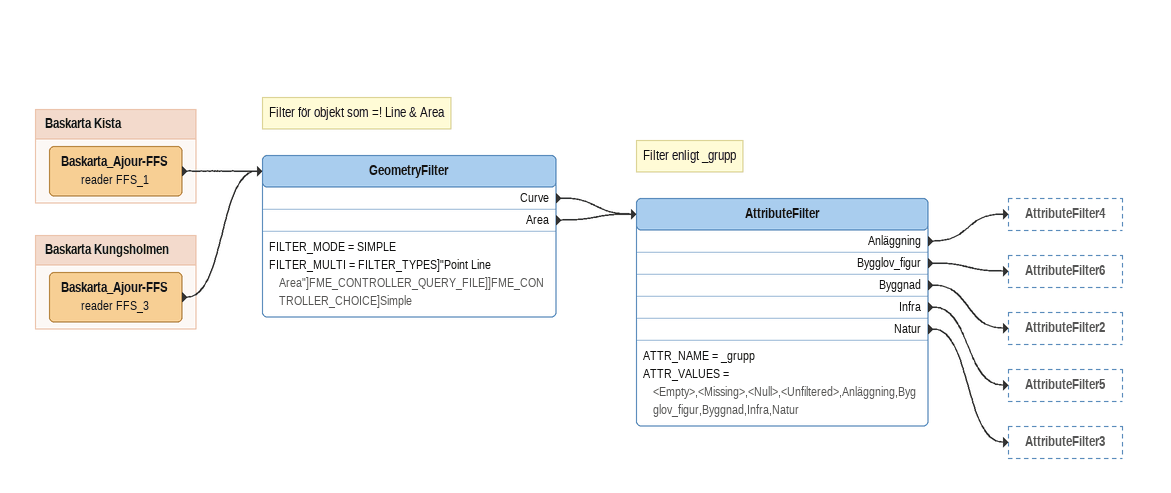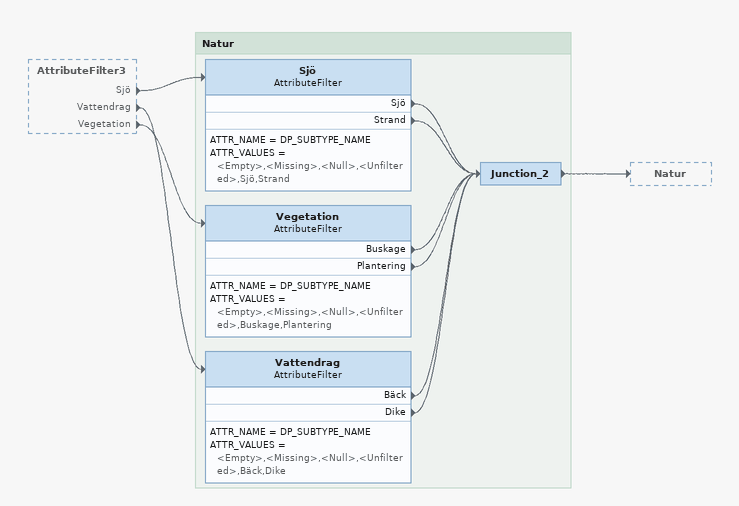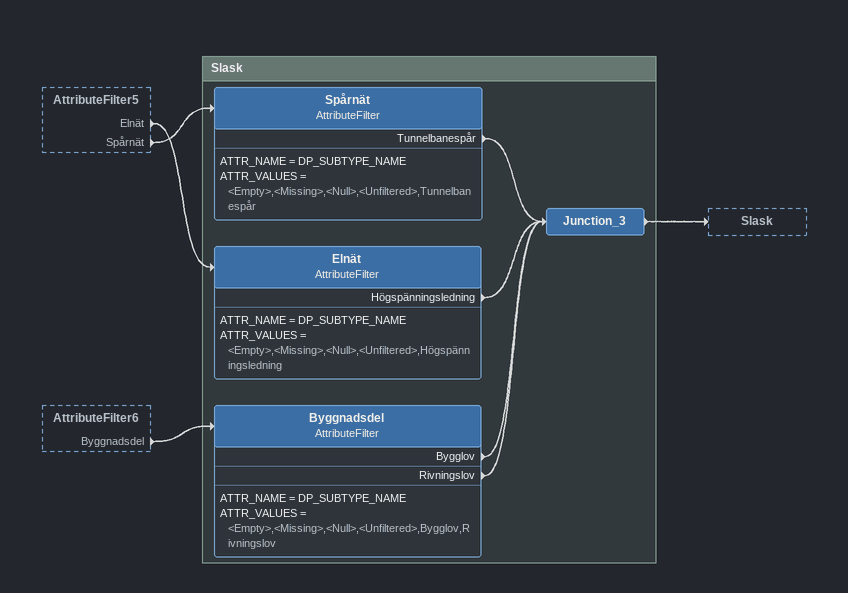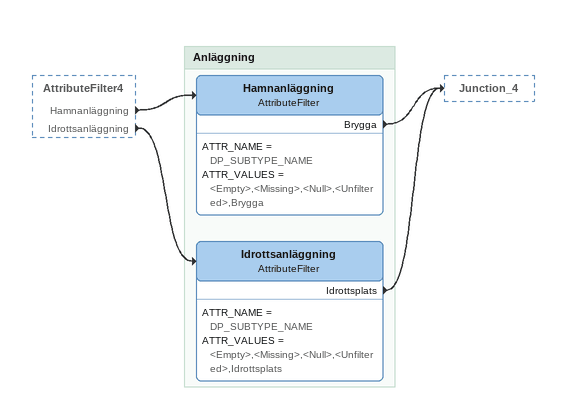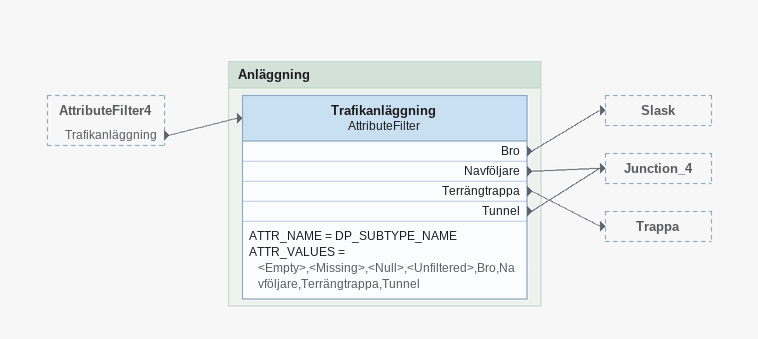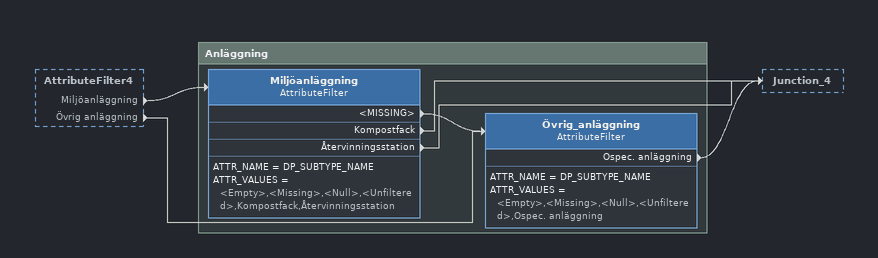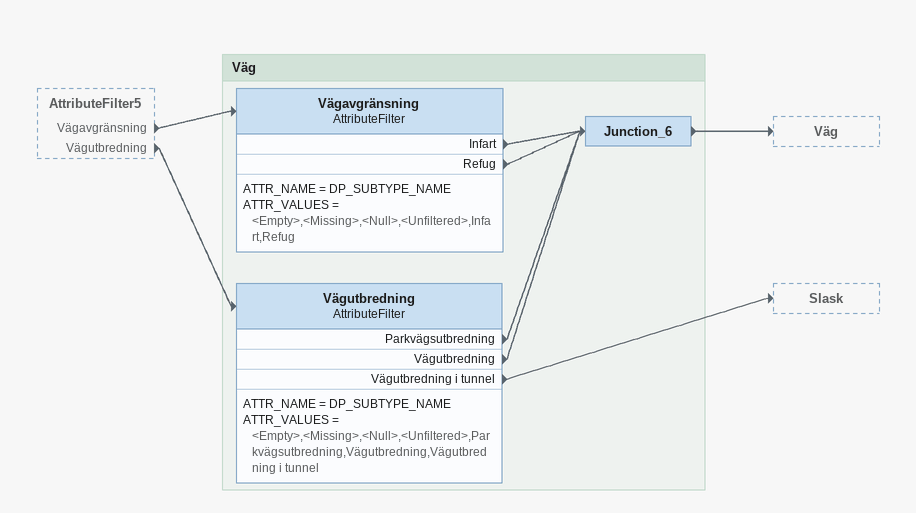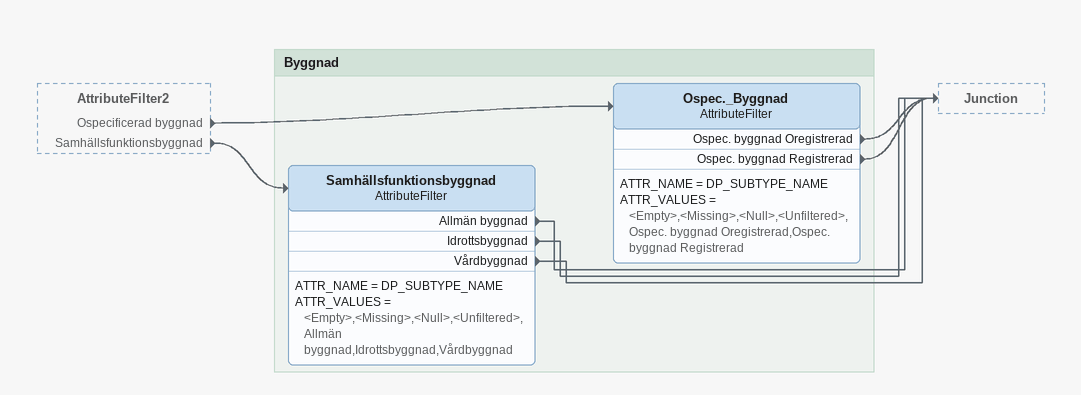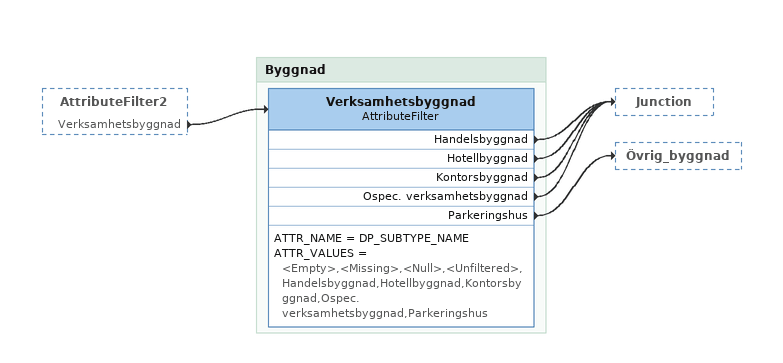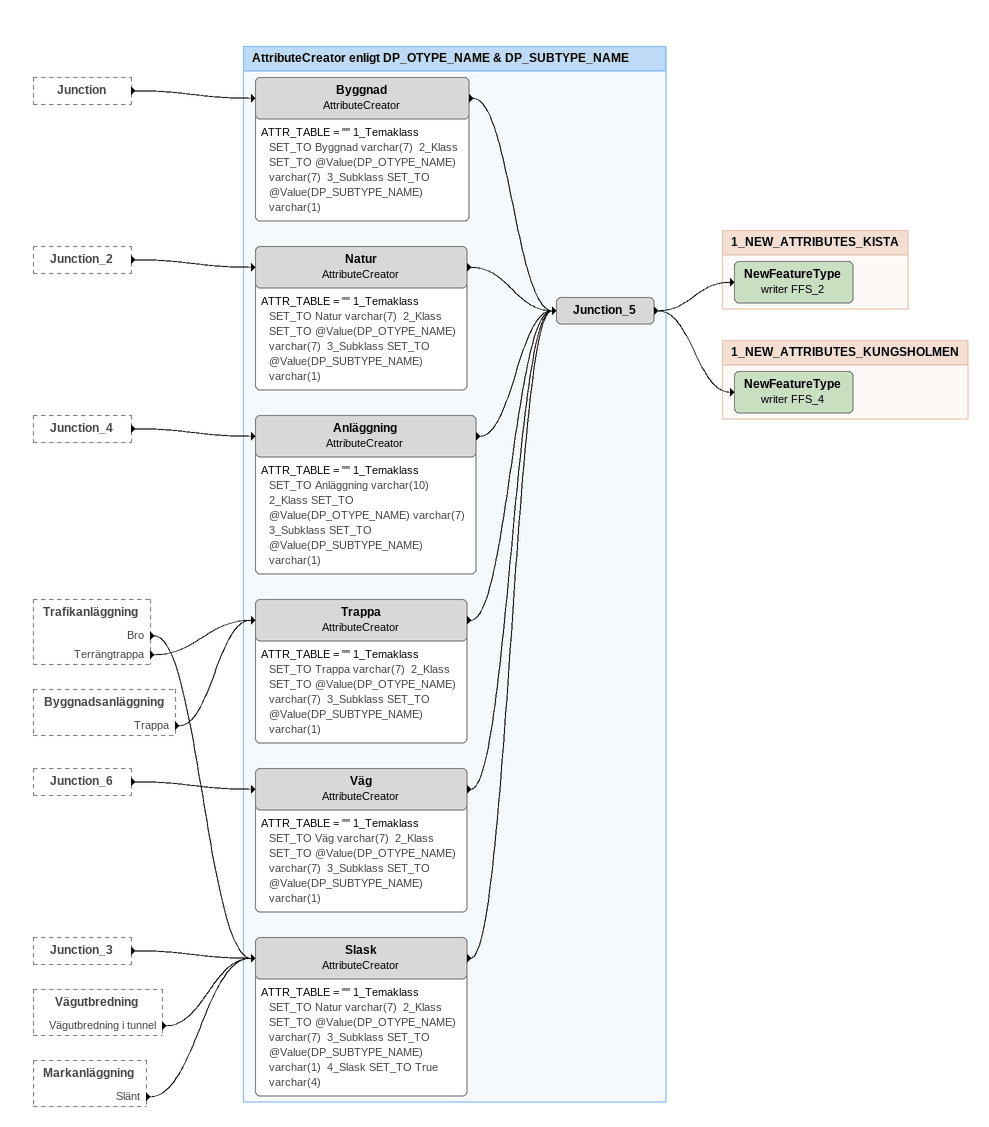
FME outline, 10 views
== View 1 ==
Note: Filter för objekt som =! Line & Area
GeometryFilter
    FILTER_MODE = SIMPLE
    FILTER_MULTI = FILTER_TYPES]"Point Line Area"]FME_CONTROLLER_QUERY_FILE]]FME_CONTROLLER_CHOICE]Simple
    Curve -> AttributeFilter
    Area -> AttributeFilter
Note: Filter enligt _grupp
AttributeFilter
    ATTR_NAME = _grupp
    ATTR_VALUES = <Empty>,<Missing>,<Null>,<Unfiltered>,Anläggning,Bygglov_figur,Byggnad,Infra,Natur
    Anläggning -> AttributeFilter4
    Bygglov_figur -> AttributeFilter6
    Byggnad -> AttributeFilter2
    Infra -> AttributeFilter5
    Natur -> AttributeFilter3

Bookmark: Baskarta Kista
Baskarta_Ajour-FFS (reader FFS_1)
    -> GeometryFilter

Bookmark: Baskarta Kungsholmen
Baskarta_Ajour-FFS (reader FFS_3)
    -> GeometryFilter

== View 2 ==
AttributeFilter3 [outside]
    Sjö -> Sjö
    Vattendrag -> Vattendrag
    Vegetation -> Vegetation

Bookmark: Natur
Sjö: AttributeFilter
    ATTR_NAME = DP_SUBTYPE_NAME
    ATTR_VALUES = <Empty>,<Missing>,<Null>,<Unfiltered>,Sjö,Strand
    Sjö -> Junction_2
    Strand -> Junction_2
Vegetation: AttributeFilter
    ATTR_NAME = DP_SUBTYPE_NAME
    ATTR_VALUES = <Empty>,<Missing>,<Null>,<Unfiltered>,Buskage,Plantering
    Buskage -> Junction_2
    Plantering -> Junction_2
Vattendrag: AttributeFilter
    ATTR_NAME = DP_SUBTYPE_NAME
    ATTR_VALUES = <Empty>,<Missing>,<Null>,<Unfiltered>,Bäck,Dike
    Bäck -> Junction_2
    Dike -> Junction_2
Junction_2
    -> Natur

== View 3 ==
AttributeFilter5 [outside]
    Elnät -> Elnät
    Spårnät -> Spårnät
AttributeFilter6 [outside]
    Byggnadsdel -> Byggnadsdel

Bookmark: Slask
Spårnät: AttributeFilter
    ATTR_NAME = DP_SUBTYPE_NAME
    ATTR_VALUES = <Empty>,<Missing>,<Null>,<Unfiltered>,Tunnelbanespår
    Tunnelbanespår -> Junction_3
Elnät: AttributeFilter
    ATTR_NAME = DP_SUBTYPE_NAME
    ATTR_VALUES = <Empty>,<Missing>,<Null>,<Unfiltered>,Högspänningsledning
    Högspänningsledning -> Junction_3
Byggnadsdel: AttributeFilter
    ATTR_NAME = DP_SUBTYPE_NAME
    ATTR_VALUES = <Empty>,<Missing>,<Null>,<Unfiltered>,Bygglov,Rivningslov
    Bygglov -> Junction_3
    Rivningslov -> Junction_3
Junction_3
    -> Slask

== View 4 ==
AttributeFilter4 [outside]
    Hamnanläggning -> Hamnanläggning
    Idrottsanläggning -> Idrottsanläggning

Bookmark: Anläggning
Hamnanläggning: AttributeFilter
    ATTR_NAME = DP_SUBTYPE_NAME
    ATTR_VALUES = <Empty>,<Missing>,<Null>,<Unfiltered>,Brygga
    Brygga -> Junction_4
Idrottsanläggning: AttributeFilter
    ATTR_NAME = DP_SUBTYPE_NAME
    ATTR_VALUES = <Empty>,<Missing>,<Null>,<Unfiltered>,Idrottsplats
    Idrottsplats -> Junction_4

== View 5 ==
AttributeFilter4 [outside]
    Trafikanläggning -> Trafikanläggning

Bookmark: Anläggning
Trafikanläggning: AttributeFilter
    ATTR_NAME = DP_SUBTYPE_NAME
    ATTR_VALUES = <Empty>,<Missing>,<Null>,<Unfiltered>,Bro,Navföljare,Terrängtrappa,Tunnel
    Bro -> Slask
    Navföljare -> Junction_4
    Terrängtrappa -> Trappa
    Tunnel -> Junction_4

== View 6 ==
AttributeFilter4 [outside]
    Miljöanläggning -> Miljöanläggning
    Övrig anläggning -> Övrig_anläggning

Bookmark: Anläggning
Miljöanläggning: AttributeFilter
    ATTR_NAME = DP_SUBTYPE_NAME
    ATTR_VALUES = <Empty>,<Missing>,<Null>,<Unfiltered>,Kompostfack,Återvinningsstation
    <MISSING> -> Övrig_anläggning
    Kompostfack -> Junction_4
    Återvinningsstation -> Junction_4
Övrig_anläggning: AttributeFilter
    ATTR_NAME = DP_SUBTYPE_NAME
    ATTR_VALUES = <Empty>,<Missing>,<Null>,<Unfiltered>,Ospec. anläggning
    Ospec. anläggning -> Junction_4

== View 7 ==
AttributeFilter5 [outside]
    Vägavgränsning -> Vägavgränsning
    Vägutbredning -> Vägutbredning

Bookmark: Väg
Vägavgränsning: AttributeFilter
    ATTR_NAME = DP_SUBTYPE_NAME
    ATTR_VALUES = <Empty>,<Missing>,<Null>,<Unfiltered>,Infart,Refug
    Infart -> Junction_6
    Refug -> Junction_6
Vägutbredning: AttributeFilter
    ATTR_NAME = DP_SUBTYPE_NAME
    ATTR_VALUES = <Empty>,<Missing>,<Null>,<Unfiltered>,Parkvägsutbredning,Vägutbredning,Vägutbredning i tunnel
    Parkvägsutbredning -> Junction_6
    Vägutbredning -> Junction_6
    Vägutbredning i tunnel -> Slask
Junction_6
    -> Väg

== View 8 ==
AttributeFilter2 [outside]
    Ospecificerad byggnad -> Ospec._Byggnad
    Samhällsfunktionsbyggnad -> Samhällsfunktionsbyggnad

Bookmark: Byggnad
Ospec._Byggnad: AttributeFilter
    ATTR_NAME = DP_SUBTYPE_NAME
    ATTR_VALUES = <Empty>,<Missing>,<Null>,<Unfiltered>,Ospec. byggnad Oregistrerad,Ospec. byggnad Registrerad
    Ospec. byggnad Oregistrerad -> Junction
    Ospec. byggnad Registrerad -> Junction
Samhällsfunktionsbyggnad: AttributeFilter
    ATTR_NAME = DP_SUBTYPE_NAME
    ATTR_VALUES = <Empty>,<Missing>,<Null>,<Unfiltered>,Allmän byggnad,Idrottsbyggnad,Vårdbyggnad
    Allmän byggnad -> Junction
    Idrottsbyggnad -> Junction
    Vårdbyggnad -> Junction

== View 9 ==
AttributeFilter2 [outside]
    Verksamhetsbyggnad -> Verksamhetsbyggnad

Bookmark: Byggnad
Verksamhetsbyggnad: AttributeFilter
    ATTR_NAME = DP_SUBTYPE_NAME
    ATTR_VALUES = <Empty>,<Missing>,<Null>,<Unfiltered>,Handelsbyggnad,Hotellbyggnad,Kontorsbyggnad,Ospec. verksamhetsbyggnad,Parkeringshus
    Handelsbyggnad -> Junction
    Hotellbyggnad -> Junction
    Kontorsbyggnad -> Junction
    Ospec. verksamhetsbyggnad -> Junction
    Parkeringshus -> Övrig_byggnad

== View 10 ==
Junction [outside]
    -> Byggnad
Junction_2 [outside]
    -> Natur
Junction_4 [outside]
    -> Anläggning
Trafikanläggning [outside]
    Bro -> Slask
    Terrängtrappa -> Trappa
Byggnadsanläggning [outside]
    Trappa -> Trappa
Junction_6 [outside]
    -> Väg
Junction_3 [outside]
    -> Slask
Vägutbredning [outside]
    Vägutbredning i tunnel -> Slask
Markanläggning [outside]
    Slänt -> Slask

Bookmark: AttributeCreator enligt DP_OTYPE_NAME & DP_SUBTYPE_NAME
Byggnad: AttributeCreator
    ATTR_TABLE = "" 1_Temaklass SET_TO Byggnad varchar(7)  2_Klass SET_TO @Value(DP_OTYPE_NAME) varchar(7)  3_Subklass SET_TO @Value(DP_SUBTYPE_NAME) varchar(1)
    -> Junction_5
Natur: AttributeCreator
    ATTR_TABLE = "" 1_Temaklass SET_TO Natur varchar(7)  2_Klass SET_TO @Value(DP_OTYPE_NAME) varchar(7)  3_Subklass SET_TO @Value(DP_SUBTYPE_NAME) varchar(1)
    -> Junction_5
Trappa: AttributeCreator
    ATTR_TABLE = "" 1_Temaklass SET_TO Trappa varchar(7)  2_Klass SET_TO @Value(DP_OTYPE_NAME) varchar(7)  3_Subklass SET_TO @Value(DP_SUBTYPE_NAME) varchar(1)
    -> Junction_5
Anläggning: AttributeCreator
    ATTR_TABLE = "" 1_Temaklass SET_TO Anläggning varchar(10)  2_Klass SET_TO @Value(DP_OTYPE_NAME) varchar(7)  3_Subklass SET_TO @Value(DP_SUBTYPE_NAME) varchar(1)
    -> Junction_5
Väg: AttributeCreator
    ATTR_TABLE = "" 1_Temaklass SET_TO Väg varchar(7)  2_Klass SET_TO @Value(DP_OTYPE_NAME) varchar(7)  3_Subklass SET_TO @Value(DP_SUBTYPE_NAME) varchar(1)
    -> Junction_5
Slask: AttributeCreator
    ATTR_TABLE = "" 1_Temaklass SET_TO Natur varchar(7)  2_Klass SET_TO @Value(DP_OTYPE_NAME) varchar(7)  3_Subklass SET_TO @Value(DP_SUBTYPE_NAME) varchar(1)  4_Slask SET_TO True varchar(4)
    -> Junction_5
Junction_5
    -> NewFeatureType (writer FFS_4)
    -> NewFeatureType (writer FFS_2)

Bookmark: 1_NEW_ATTRIBUTES_KISTA
NewFeatureType (writer FFS_2)

Bookmark: 1_NEW_ATTRIBUTES_KUNGSHOLMEN
NewFeatureType (writer FFS_4)
